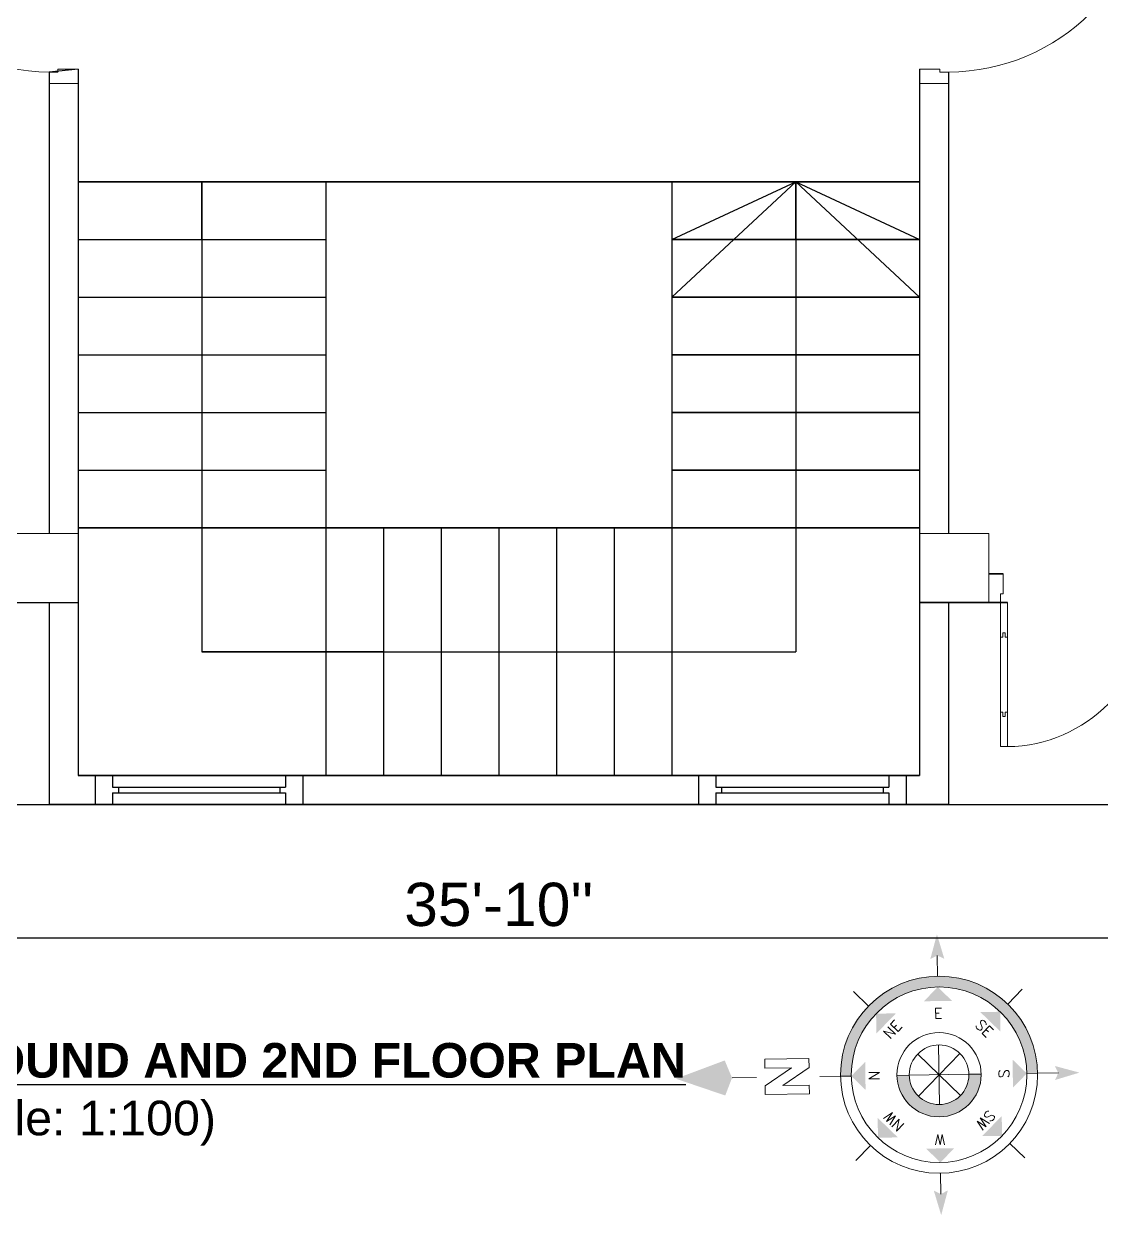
# Model space of a CAD drawing. Header units: inches. Extents: x -4010 to 92088, y -38563 to -1318.
# Drawn here: x 43216 to 43402.8, y -26080 to -25872.7 of the extents above; entities that cross this region are included whole.
import ezdxf
from ezdxf.enums import TextEntityAlignment as Align

# ---------------------------------------------------------------- set-up
doc = ezdxf.new("R2010")
doc.units = ezdxf.units.IN
doc.header["$MEASUREMENT"] = 0
doc.header["$PDMODE"] = 99
for name, color, linetype, lineweight in [('1-FOUNDATION DIM', 31, 'Continuous', 5), ('Colour 09', 210, 'Continuous', 9), ('DIM', 7, 'Continuous', 15), ('door', 132, 'Continuous', 15), ('Slab Line', 5, 'Continuous', 30)]:
    doc.layers.add(name, color=color, linetype=linetype, lineweight=lineweight)
for name, color, linetype in [('Brick wall', 3, 'Continuous'), ('col', 5, 'Continuous'), ('Door_Win', 3, 'Continuous'), ('TEX', 7, 'Continuous'), ('WINDOOR', 7, 'Continuous')]:
    doc.layers.add(name, color=color, linetype=linetype)
doc.styles.add('ARIAL', font='arial.ttf')
doc.styles.add('ROMANS', font='romans')
doc.styles.get("Standard").update_dxf_attribs({"font": 'ARIALN.TTF'})
doc.dimstyles.new('3-8', dxfattribs={"dimscale": 1.25, "dimtxt": 6, "dimasz": 2, "dimexe": 0.18, "dimexo": 6, "dimgap": 0, "dimtad": 0, "dimdec": 0, "dimzin": 3, "dimdsep": 46, "dimlunit": 3, "dimtxsty": 'ARIAL', "dimblk": 'DD', "dimcen": 1, "dimse1": 1, "dimse2": 1, "dimclrd": 256, "dimclrt": 256, "dimadec": 0, "dimazin": 0, "dimtfac": 0.5, "dimtdec": 0, "dimtmove": 2, "dimatfit": 0, "dimfxl": 0.18, "dimtvp": 0.75, "dimfrac": 1, "dimtolj": 1, "dimtzin": 0, "dimarcsym": 0})

# ---------------------------------------------------------------- blocks, each defined once
blk = doc.blocks.new('A$C30843580')
at = {"layer": 'Colour 09'}
for p, q in [((0, 12), (12, 12)), ((0, 0), (0, 12)), ((12, 12), (12, 0)), ((12, 0), (0, 0))]:
    blk.add_line(p, q, dxfattribs=at)
blk = doc.blocks.new('D30')
at = {"layer": 'door'}
for p, q in [((2, 5), (2, 29.97)), ((3.25, 29.97), (2, 29.97)), ((3.25, 5), (3.25, 29.97)), ((2.4, 23.97), (2, 23.97)), ((2.4, 23.97), (2.4, 24.72)), ((2.85, 24.72), (2.4, 24.72)), ((2.85, 23.97), (2.85, 24.72)), ((3.25, 23.97), (2.85, 23.97)), ((2, 11), (2.4, 11)), ((2.4, 10.25), (2.4, 11)), ((2.85, 10.25), (2.85, 11)), ((2.85, 11), (3.25, 11)), ((2.4, 10.25), (2.85, 10.25)), ((0, 0), (0, 5)), ((0, 5), (2, 5)), ((2, 5), (2, 3.5)), ((2, 5), (3.25, 5)), ((30, 5), (28, 5)), ((28, 5), (28, 3.5)), ((30, 0), (30, 5)), ((2, 3.5), (2.5, 3.5)), ((2.5, 3.5), (2.5, 0)), ((28, 3.5), (27.5, 3.5)), ((27.5, 3.5), (27.5, 0)), ((2.5, 0), (0, 0)), ((27.5, 0), (30, 0))]:
    blk.add_line(p, q, dxfattribs=at)
blk.add_arc((2.89, 4.86), 25.11, 0.3204, 89.1727, dxfattribs=at)
blk = doc.blocks.new('DD')
for p, q in [((0, 1.6), (0, -1.6)), ((-1.6, 0), (1.6, 0))]:
    blk.add_line(p, q)
at = {"const_width": 0.3}
blk.add_lwpolyline([(-0.15, 0, 1), (0.15, 0, 1)], format="xyb", close=True, dxfattribs=at)
blk = doc.blocks.new('*D841')
at = {"layer": 'col', "lineweight": -2}
blk.add_line((43078.88, -26031.21), (43517.88, -26031.21), dxfattribs=at)
at = {"layer": 'Defpoints', "color": 0}
for p in [(43076.38, -26007.87), (43520.38, -26008.09), (43520.38, -26031.21)]:
    blk.add_point(p, dxfattribs=at)
at = {"layer": 'col', "lineweight": -2, "xscale": 2.5, "yscale": 2.5, "zscale": 2.5, "rotation": 180}
blk.add_blockref('DD', (43076.38, -26031.21), dxfattribs=at)
at = {"layer": 'col', "lineweight": -2, "xscale": 2.5, "yscale": 2.5, "zscale": 2.5}
blk.add_blockref('DD', (43520.38, -26031.21), dxfattribs=at)
at = {"layer": 'col', "insert": (43298.38, -26025.46), "char_height": 7.5, "attachment_point": 5, "style": 'ARIAL'}
blk.add_mtext("\\A1;35'-10''", dxfattribs=at)
blk = doc.blocks.new('W-3FT')
at = {"layer": 'WINDOOR'}
for p, q in [((-36, 0), (-36, -5)), ((-36, 0), (-33, 0)), ((-36, 0), (0, 0)), ((-33, 0), (-33, -2)), ((-3, 0), (-3, -2)), ((0, 0), (0, -5)), ((-33, -2), (-3, -2)), ((-32, -2), (-32, -3)), ((-4, -2), (-4, -3)), ((-33, -3), (-33, -5)), ((-33, -3), (-3, -3)), ((-3, -3), (-3, -5)), ((-33, -5), (-36, -5)), ((-36, -5), (0, -5)), ((0, -5), (-3, -5))]:
    blk.add_line(p, q, dxfattribs=at)
blk = doc.blocks.new('Anno_North_J_Metric')
at = {"linetype": 'ByBlock', "lineweight": -2}
h = blk.add_hatch(color=0, dxfattribs=at)
h.paths.add_polyline_path([(-4.167, 0), (-4.679, 0, 1), (4.679, 0), (4.167, 0, -1)])
h.paths.add_polyline_path([(1.414, 0), (2, 0, 1), (-2, 0), (-1.414, 0, -1)])
at = {"color": 0, "linetype": 'ByBlock', "lineweight": -2}
for p, q in [((0, 4.679), (0, 5.667)), ((-3.308, 3.308), (-4.007, 4.007)), ((3.308, 3.308), (4.007, 4.007)), ((0, 1.414), (0, -1.414)), ((0, -1.414), (0, 1.414)), ((-1, 1), (1, -1)), ((-1, -1), (1, 1)), ((1, -1), (-1, 1)), ((1, 1), (-1, -1)), ((6.169, 0.401), (6.169, 0.821)), ((6.169, 0.821), (8.269, 0.821)), ((8.269, 0.821), (8.269, 0.401)), ((-4.679, 0), (-5.667, 0)), ((-4.679, 0), (-4.167, 0)), ((-1.414, 0), (-2, 0)), ((-1.414, 0), (1.414, 0)), ((1.414, 0), (-1.414, 0)), ((1.414, 0), (2, 0)), ((4.679, 0), (4.167, 0)), ((4.679, 0), (5.667, 0)), ((7.429, 0.401), (6.169, 0.401)), ((6.169, -0.439), (7.429, 0.401)), ((8.269, 0.401), (7.009, -0.439)), ((8.667, 0), (9.833, 0)), ((6.169, -0.859), (6.169, -0.439)), ((7.009, -0.439), (8.269, -0.439)), ((8.269, -0.439), (8.269, -0.859)), ((8.269, -0.859), (6.169, -0.859)), ((-3.308, -3.308), (-4.007, -4.007)), ((3.308, -3.308), (4.007, -4.007)), ((0, -4.679), (0, -5.667))]:
    blk.add_line(p, q, dxfattribs=at)
for radius in [4.679, 4.167, 2, 1.414]:
    blk.add_circle((0, 0), radius, dxfattribs=at)
for points in [[(-0.333, 5.5), (0, 5.667), (0, 6.667)], [(0, 6.667), (0.333, 5.5), (0, 5.667)], [(0, 4.167), (0.667, 3.5), (-0.667, 3.5)], [(-2.946, 2.946), (-2.003, 2.946), (-2.946, 2.003)], [(2.946, 2.946), (2.946, 2.003), (2.003, 2.946)], [(-4.167, 0), (-3.5, 0.667), (-3.5, -0.667)], [(4.167, 0), (3.5, -0.667), (3.5, 0.667)], [(12.5, 0), (10.167, 0.833), (9.833, 0)], [(-6.667, 0), (-5.5, 0.333), (-5.667, 0)], [(-5.5, -0.333), (-5.667, 0), (-6.667, 0)], [(9.833, 0), (10.167, -0.833), (12.5, 0)], [(-2.946, -2.946), (-2.946, -2.003), (-2.003, -2.946)], [(2.946, -2.946), (2.003, -2.946), (2.946, -2.003)], [(0, -4.167), (-0.667, -3.5), (0.667, -3.5)], [(0, -6.667), (-0.333, -5.5), (0, -5.667)], [(0.333, -5.5), (0, -5.667), (0, -6.667)]]:
    blk.add_solid(points, dxfattribs=at)
at = {"color": 0, "linetype": 'ByBlock', "lineweight": -2, "style": 'ROMANS'}
blk.add_text('W', height=0.5, dxfattribs=at).set_placement((0, 2.833), align=Align.CENTER)
for s, rotation, p in [('SW', 45, (-2.003, 2.003)), ('NW', 315, (2.003, 2.003)), ('S', 270, (-3.333, 0)), ('N', 270, (2.833, 0)), ('SE', 135, (-2, -2)), ('NE', 225, (2, -2)), ('E', 180, (0, -2.667))]:
    blk.add_text(s, height=0.5, rotation=rotation, dxfattribs=at).set_placement(p, align=Align.CENTER)
blk = doc.blocks.new('D40')
at = {"layer": 'door'}
for p, q in [((2, 5), (2, 39.97)), ((3.25, 39.97), (2, 39.97)), ((3.25, 5), (3.25, 39.97)), ((2.4, 33.97), (2, 33.97)), ((2.4, 33.97), (2.4, 34.72)), ((2.85, 34.72), (2.4, 34.72)), ((2.85, 33.97), (2.85, 34.72)), ((3.25, 33.97), (2.85, 33.97)), ((2, 11), (2.4, 11)), ((2.4, 10.25), (2.4, 11)), ((2.85, 10.25), (2.85, 11)), ((2.85, 11), (3.25, 11)), ((2.4, 10.25), (2.85, 10.25)), ((0, 0), (0, 5)), ((0, 5), (2, 5)), ((2, 5), (2, 3.5)), ((2, 5), (3.25, 5)), ((40, 5), (38, 5)), ((38, 5), (38, 3.5)), ((40, 0), (40, 5)), ((2, 3.5), (2.5, 3.5)), ((2.5, 3.5), (2.5, 0)), ((38, 3.5), (37.5, 3.5)), ((37.5, 3.5), (37.5, 0)), ((2.5, 0), (0, 0)), ((37.5, 0), (40, 0))]:
    blk.add_line(p, q, dxfattribs=at)
blk.add_arc((2.88, 4.86), 35.12, 0.2318, 89.393, dxfattribs=at)

msp = doc.modelspace()

# ---------------------------------------------------------------- linework, layer by layer
at = {"layer": 'Brick wall'}
for p, q in [((43225.417, -25880.589), (43225.417, -26003.089)), ((43371.337, -25880.589), (43371.337, -26003.089)), ((43371.337, -25880.589), (43371.337, -26003.089)), ((43220.417, -25881.089), (43220.417, -25961.089)), ((43376.337, -25881.089), (43376.337, -25961.089)), ((43376.337, -25881.089), (43376.337, -25961.089)), ((43225.417, -25900.129), (43371.337, -25900.129)), ((43371.337, -25900.129), (43225.417, -25900.129)), ((43268.377, -25900.129), (43268.377, -26003.089)), ((43328.377, -25900.129), (43328.377, -26003.089)), ((43328.377, -25900.129), (43328.377, -26003.089)), ((43225.417, -25910.129), (43268.377, -25910.129)), ((43328.377, -25910.129), (43371.337, -25910.129)), ((43371.337, -25910.129), (43328.377, -25910.129)), ((43225.417, -25920.129), (43268.377, -25920.129)), ((43328.377, -25920.129), (43371.337, -25920.129)), ((43371.337, -25920.129), (43328.377, -25920.129)), ((43225.417, -25930.129), (43268.377, -25930.129)), ((43328.377, -25930.129), (43371.337, -25930.129)), ((43371.337, -25930.129), (43328.377, -25930.129)), ((43225.417, -25940.129), (43268.377, -25940.129)), ((43328.377, -25940.129), (43371.337, -25940.129)), ((43371.337, -25940.129), (43328.377, -25940.129)), ((43225.417, -25950.129), (43268.377, -25950.129)), ((43328.377, -25950.129), (43371.337, -25950.129)), ((43371.337, -25950.129), (43328.377, -25950.129)), ((43225.417, -25960.129), (43371.337, -25960.129)), ((43371.337, -25960.129), (43225.417, -25960.129)), ((43278.377, -25960.129), (43278.377, -26003.089)), ((43288.377, -25960.129), (43288.377, -26003.089)), ((43298.377, -25960.129), (43298.377, -26003.089)), ((43308.377, -25960.129), (43308.377, -26003.089)), ((43318.377, -25960.129), (43318.377, -26003.089)), ((43318.377, -25960.129), (43318.377, -26003.089)), ((43383.337, -25968.089), (43385.837, -25968.089)), ((43385.837, -25968.089), (43383.337, -25968.089)), ((43210.167, -25973.089), (43225.417, -25973.089)), ((43220.417, -25973.089), (43220.417, -26008.089)), ((43371.337, -25973.089), (43386.587, -25973.089)), ((43386.587, -25973.089), (43371.337, -25973.089)), ((43376.337, -25973.089), (43376.337, -26008.089)), ((43376.337, -25973.089), (43376.337, -26008.089)), ((43225.417, -26003.089), (43371.337, -26003.089)), ((43371.337, -26003.089), (43225.417, -26003.089)), ((43220.417, -26008.089), (43376.337, -26008.089)), ((43376.337, -26008.089), (43220.417, -26008.089))]:
    msp.add_line(p, q, dxfattribs=at)
at = {"layer": 'col'}
for p, q in [((43246.897, -25910.129), (43246.897, -25900.129)), ((43246.897, -25900.129), (43246.897, -25981.609)), ((43328.377, -25920.129), (43349.857, -25900.129)), ((43328.377, -25910.129), (43349.857, -25900.129)), ((43349.857, -25910.129), (43349.857, -25900.129)), ((43349.857, -25900.129), (43349.857, -25981.609)), ((43349.857, -25900.129), (43371.337, -25920.129)), ((43349.857, -25900.129), (43371.337, -25910.129)), ((43371.337, -25910.129), (43328.377, -25910.129)), ((43371.337, -25920.129), (43328.377, -25920.129)), ((43278.377, -25981.609), (43246.897, -25981.609)), ((43246.897, -25981.609), (43349.857, -25981.609)), ((43376.337, -26008.089), (43520.377, -26008.089)), ((43376.337, -26008.089), (43520.377, -26008.089))]:
    msp.add_line(p, q, dxfattribs=at)
at = {"layer": 'Door_Win'}
msp.add_line((43225.417, -25880.589), (43220.417, -25881.089), dxfattribs=at)
at = {"layer": 'Slab Line'}
msp.add_line((43076.377, -26008.089), (43220.417, -26008.089), dxfattribs=at)

# ---------------------------------------------------------------- block references
at = {"layer": '1-FOUNDATION DIM', "xscale": -1}
for name, p, rotation in [('D40', (43225.417, -25843.089), 90), ('D30', (43383.337, -25968.089), 180)]:
    msp.add_blockref(name, p, dxfattribs=dict(at, rotation=rotation))
at = {"layer": '1-FOUNDATION DIM', "rotation": 270}
msp.add_blockref('D40', (43371.337, -25843.089), dxfattribs=at)
at = {"layer": 'Brick wall'}
for p in [(43264.412, -26003.089), (43368.994, -26003.089)]:
    msp.add_blockref('W-3FT', p, dxfattribs=at)
at = {"layer": 'Colour 09', "xscale": -1}
msp.add_blockref('A$C30843580', (43225.417, -25973.089), dxfattribs=at)
at = {"layer": 'Colour 09'}
msp.add_blockref('A$C30843580', (43371.337, -25973.089), dxfattribs=at)
msp.add_blockref('A$C30843580', (43371.337, -25973.089), dxfattribs=at)
at = {"layer": 'DIM', "ltscale": 500000, "xscale": 3.651035833295282, "yscale": 3.651035833292553, "zscale": 3.651035846891474, "rotation": 180.8671012841935}
msp.add_blockref('Anno_North_J_Metric', (43374.704, -26054.945), dxfattribs=at)

# ---------------------------------------------------------------- texts
at = {"layer": 'TEX', "insert": (43197.165, -26049.441), "char_height": 6, "width": 271.47295, "attachment_point": 1}
msp.add_mtext('{\\fArial Rounded MT Bold|b0|i0|c0|p34;\\LGROUND AND 2ND FLOOR PLAN\\P\\fArial|b0|i0|c0|p34;\\l(Scale: 1:100)}', dxfattribs=at)

# ---------------------------------------------------------------- dimensions: what is measured, and where the dimension line sits
at = {"layer": 'col'}
dim = msp.add_linear_dim(base=(43520.377, -26031.207), p1=(43076.377, -26007.871), p2=(43520.377, -26008.089), text="35'-10''", dimstyle='3-8', dxfattribs=at)
dim.commit()
dim.dimension.update_dxf_attribs({"geometry": '*D841', "text_midpoint": (43298.377, -26025.46)})

doc.saveas('drawing.dxf')
